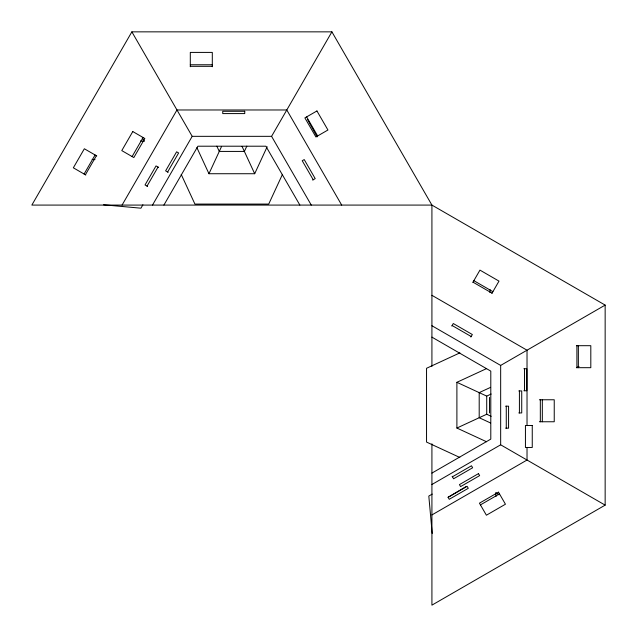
<?xml version="1.0" encoding="UTF-8"?>
<svg xmlns="http://www.w3.org/2000/svg" width="637" height="637" viewBox="0 0 637 637"><rect width="100%" height="100%" fill="white"/><g stroke="black" fill="none" stroke-linecap="round" stroke-linejoin="round"><path stroke-width="0.96" d="M489.901 292.494L490.116 289.612M267.158 146.757L254.689 173.726L208.96 173.726L221.588 146.414M246.806 146.176L244.377 151.423L219.271 151.423L216.843 146.176M282.47 174.347L268.718 204.079L194.922 204.079L181.211 174.411M431.918 366.41L431.918 205.082L331.901 31.85L131.867 31.85L31.85 205.082L431.918 205.082L605.15 305.099L605.15 505.133L431.918 605.15L431.918 443.822M84.092 174.02L95.088 154.966M85.398 174.769L96.394 155.723M132.106 156.559L143.102 137.512M122.065 205.082L176.975 109.978L286.793 109.978L341.695 205.082M147.028 186.115L158.032 167.069M142.903 204.78L140.936 208.188L103.552 204.796M167.627 172.006L178.623 152.96L176.624 151.805L165.628 170.851L168.16 172.316M152.498 205.082L192.191 136.334L131.867 31.85M163.9 205.082L197.892 146.207L265.876 146.207L299.868 205.082M192.191 136.334L271.577 136.334L331.901 31.85M472.877 282.366L479.948 270.12L498.994 281.116L491.923 293.37M451.816 326.056L453.281 323.524L472.336 334.521L470.87 337.061M448.082 497.298L467.128 486.302L468.283 488.3L449.236 499.297L448.082 497.298L466.173 486.549M312.679 180.08L315.211 178.615L304.215 159.569L302.217 160.723L313.213 179.769M605.15 505.133L500.666 444.809L500.666 365.423L605.15 305.099M431.918 473.1L490.793 439.108L490.793 371.124L431.918 337.132M431.918 484.502L500.666 444.809M452.429 476.787L471.476 465.782L472.63 467.781L453.584 478.785L452.119 476.245M432.22 494.097L428.812 496.064L432.204 533.448M431.918 514.935L527.022 460.025L527.022 447.469M480.441 504.894L499.488 493.898M459.882 352.866L426.543 368.282L426.543 442.078L459.803 457.454M486.564 441.759L456.896 428.04L456.896 382.311L486.564 368.6M490.578 387.36L479.199 392.623L479.199 417.729L490.578 422.992M456.896 382.311L486.716 396.103L491.183 394.04M577.241 367.302L579.041 366.474M456.896 428.04L486.716 414.249L491.183 416.311M190.304 64.767L212.304 64.767M190.304 66.32L212.304 66.32M576.397 345.692L590.81 345.692L590.81 367.684L576.397 367.684M523.869 368.751L526.791 368.751L526.791 390.744L523.869 390.744M518.805 390.943L521.727 390.943L521.727 412.935L518.805 412.935M539.388 399.765L554.238 399.765L554.238 421.758L539.388 421.758M505.651 406.175L508.573 406.175L508.573 428.168L505.651 428.168M140.61 140.904L143.548 141.167M92.134 159.385L95.017 159.64M473.856 280.67L492.903 291.674M472.988 282.167L492.043 293.163M431.918 295.305L527.022 350.207L527.022 425.476M452.127 325.523L471.181 336.519M158.565 167.372L156.033 165.915L145.029 184.961L147.569 186.426M431.918 325.73L500.666 365.423M96.784 155.946L84.347 148.763L73.343 167.81L85.788 175M495.745 492.473L498.978 494.758M142.242 138.022L144.527 141.255M306.644 116.897L317.648 135.944M271.577 136.334L311.27 205.082M307.504 119.485L317.138 136.875M242.052 146.414L254.689 173.726M196.905 147.657L208.96 173.726M495.833 493.452L496.096 496.39M578.356 345.692L578.356 367.684M576.899 345.692L576.899 367.684M542.326 399.765L542.326 421.758M540.327 399.765L540.327 421.758M524.482 368.751L524.482 390.744M519.418 390.943L519.418 412.935M506.272 406.175L506.272 428.168M489.534 397.408L489.534 412.951M486.716 396.103L486.716 414.249M212.304 66.726L212.304 52.409L190.304 52.409L190.304 66.726M132.783 131.556L121.786 150.603L133.834 157.562L144.83 138.508L132.783 131.556M316.939 110.957L304.892 117.909L315.896 136.955L327.944 130.004L316.939 110.957M478.483 473.617L459.436 484.614L460.591 486.612L479.637 475.616L478.483 473.617M498.492 492.17L479.438 503.166L486.397 515.214L505.444 504.217L498.492 492.17M244.743 111.276L222.743 111.276L222.743 113.585L244.743 113.585L244.743 111.276M532.253 425.476L525.437 425.476L525.437 447.469L532.253 447.469L532.253 425.476"/></g></svg>
